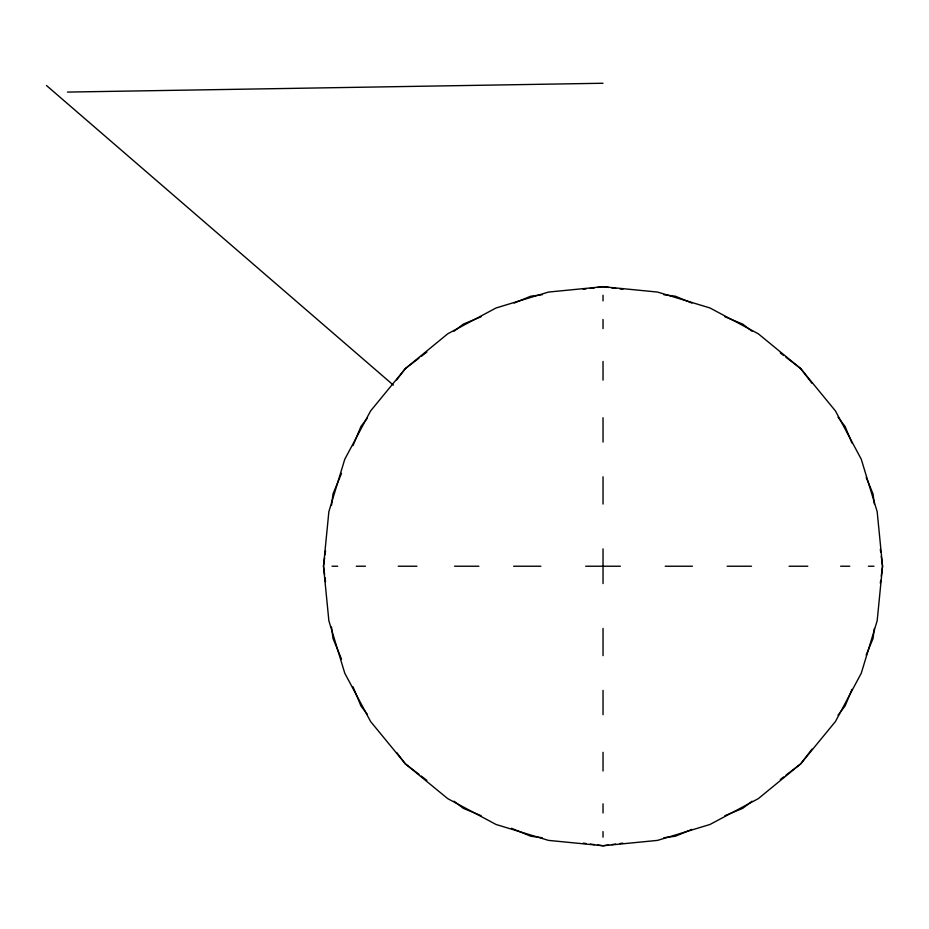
<?xml version="1.0" encoding="UTF-8"?>
<svg xmlns="http://www.w3.org/2000/svg" width="929" height="929" viewBox="0 0 929 929"><rect width="100%" height="100%" fill="white"/><g stroke="black" fill="none" stroke-linecap="round" stroke-linejoin="round"><path stroke-width="1.39" d="M324.616 557.737L323.501 566.226L328.866 620.758L344.775 673.2L370.601 721.519L405.369 763.882L447.732 798.638L496.051 824.476L548.493 840.385L603.026 845.75L657.558 840.385L709.988 824.476L758.319 798.638L800.682 763.882L835.438 721.519L861.276 673.2L877.173 620.758L882.55 566.226L877.173 511.693L861.276 459.251L835.438 410.932L800.682 368.569L758.319 333.801L709.988 307.975L657.558 292.066L603.026 286.701L548.493 292.066L496.051 307.975L447.732 333.801L405.369 368.569L370.601 410.932L344.775 459.251L328.866 511.693L323.501 566.226L324.616 574.714M324.987 554.903L325.545 550.665M331.502 505.399L333.023 493.88L341.524 473.36M874.352 628.457L873.028 638.571L866.165 655.131M880.32 583.203L880.692 580.37M881.249 576.131L882.55 566.226L881.249 556.32M352.997 445.653L360.951 426.457L367.152 418.375M851.963 689.434L845.1 705.982L838.028 715.214M396.683 379.891L405.369 368.569L418.956 358.153M811.969 749.169L800.682 763.882L785.969 775.169M421.22 356.411L426.875 352.068M454.037 331.223L463.257 324.151L481.129 316.743M752.014 801.228L742.782 808.3L724.91 815.708M780.302 779.512L783.704 776.911M514.12 303.075L530.68 296.223L542.199 294.702M691.931 829.365L675.371 836.228L663.84 837.737M583.226 289.302L586.048 288.931M590.298 288.373L594.537 287.816M597.37 287.444L603.026 286.701L608.681 287.444M608.681 845.007L603.026 845.75L597.37 845.007M611.514 844.635L615.753 844.078M620.003 843.52L622.825 843.149M67.445 92.087L603.026 83.25M332.059 566.226L337.691 566.226M356.272 566.226L365.422 566.226M398.239 566.226L416.935 566.226M454.536 566.226L478.876 566.226M513.609 566.226L540.852 566.226M585.676 566.226L620.375 566.226M665.199 566.226L692.43 566.226M727.175 566.226L751.503 566.226M789.104 566.226L807.812 566.226M840.629 566.226L849.768 566.226M868.36 566.226L873.98 566.226M611.514 287.816L615.753 288.373M620.003 288.931L622.825 289.302M663.84 294.702L675.371 296.223L691.931 303.075M542.199 837.737L530.68 836.228L511.484 828.273M583.226 843.149L586.048 843.52M590.298 844.078L594.537 844.635M724.91 316.743L742.782 324.151L752.014 331.223M481.129 815.708L463.257 808.3L454.037 801.228M780.302 352.939L783.704 355.54M785.969 357.282L800.682 368.569L811.969 383.282M418.956 774.298L405.369 763.882L396.683 752.56M421.22 776.04L426.875 780.383M46.45 85.48L393.35 385.117M838.028 417.237L845.1 426.457L851.963 443.017M367.152 714.076L360.951 705.982L352.997 686.798M866.165 477.32L873.028 493.88L874.352 503.982M341.524 659.079L333.023 638.571L331.502 627.052M880.32 549.248L880.692 552.081M324.987 577.536L325.545 581.786M603.026 295.259L603.026 300.891M603.026 319.471L603.026 328.622M603.026 361.439L603.026 380.135M603.026 417.736L603.026 442.076M603.026 476.809L603.026 504.052M603.026 548.876L603.026 583.575M603.026 628.399L603.026 655.642M603.026 690.375L603.026 714.703M603.026 752.304L603.026 771.012M603.026 803.829L603.026 812.968M603.026 831.56L603.026 837.18"/></g></svg>
